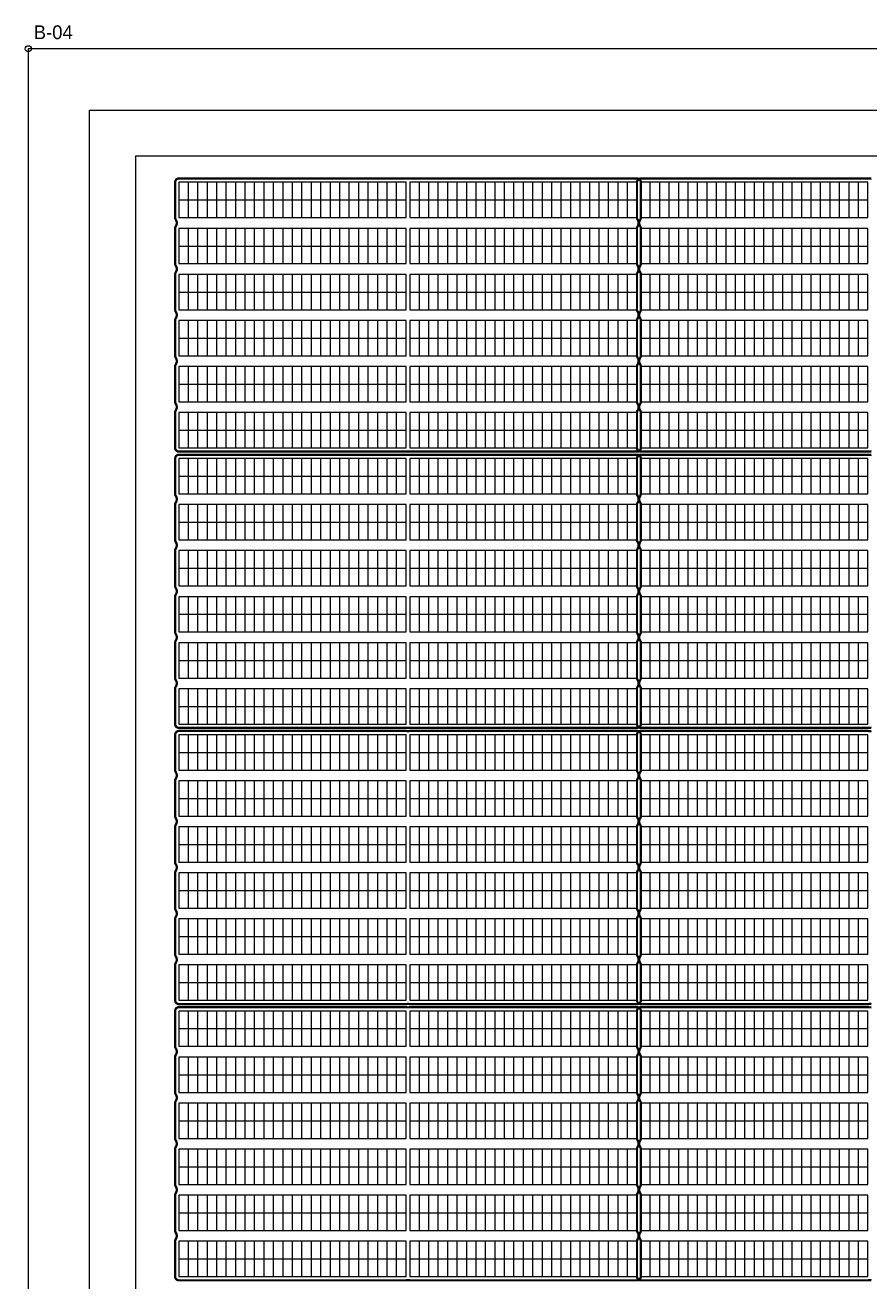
# Model space of a CAD drawing. Header units: metres. Extents: x 1000 to 1920, y 586 to 1306.
# Drawn here: x 999.6 to 1109.7, y 1139.3 to 1303.1 of the extents above; entities that cross this region are included whole.
import ezdxf
from ezdxf.enums import TextEntityAlignment as Align

# ---------------------------------------------------------------- set-up
doc = ezdxf.new("R2010")
doc.units = ezdxf.units.M
for name, color, linetype in [('BOUNDARY', 7, 'Continuous'), ('BOUNDARY_POINTS', 7, 'Continuous'), ('GROUP_BOUNDARY', 1, 'Continuous'), ('MODULES', 5, 'Continuous'), ('PV_TABLES', 3, 'Continuous'), ('SERVICE_ROAD', 1, 'Continuous')]:
    doc.layers.add(name, color=color, linetype=linetype)

# ---------------------------------------------------------------- blocks, each defined once
blk = doc.blocks.new('PV_TABLE_2x24')
at = {"layer": 'MODULES'}
for p, q in [((1.23333, 0), (1.23333, 4.6)), ((2.46666, 0), (2.46666, 4.6)), ((3.69999, 0), (3.69999, 4.6)), ((4.93332, 0), (4.93332, 4.6)), ((6.16665, 0), (6.16665, 4.6)), ((7.39998, 0), (7.39998, 4.6)), ((8.63331, 0), (8.63331, 4.6)), ((9.86664, 0), (9.86664, 4.6)), ((11.09997, 0), (11.09997, 4.6)), ((12.3333, 0), (12.3333, 4.6)), ((13.56663, 0), (13.56663, 4.6)), ((14.79996, 0), (14.79996, 4.6)), ((16.03329, 0), (16.03329, 4.6)), ((17.26662, 0), (17.26662, 4.6)), ((18.49995, 0), (18.49995, 4.6)), ((19.73328, 0), (19.73328, 4.6)), ((20.96661, 0), (20.96661, 4.6)), ((22.19994, 0), (22.19994, 4.6)), ((23.43327, 0), (23.43327, 4.6)), ((24.6666, 0), (24.6666, 4.6)), ((25.89993, 0), (25.89993, 4.6)), ((27.13326, 0), (27.13326, 4.6)), ((28.36659, 0), (28.36659, 4.6)), ((0, 2.3), (29.59992, 2.3))]:
    blk.add_line(p, q, dxfattribs=at)
blk.add_lwpolyline([(0, 0), (29.59992, 0), (29.59992, 4.6), (0, 4.6)], close=True, dxfattribs=at)

msp = doc.modelspace()

# ---------------------------------------------------------------- linework, layer by layer
at = {"layer": 'BOUNDARY'}
msp.add_lwpolyline([(1000, 1000), (1400, 1000), (1400, 1300), (1000, 1300), (1000, 1000)], close=True, dxfattribs=at)
at = {"layer": 'BOUNDARY_POINTS'}
msp.add_circle((1000, 1300), 0.4, dxfattribs=at)
at = {"layer": 'GROUP_BOUNDARY', "color": 1, "lineweight": 211, "true_color": 0xdc143c, "const_width": 0.3}
for points in [[(1019.26, 1252.91), (1019.29, 1252.98), (1019.32, 1253.05), (1019.34, 1253.12), (1019.36, 1253.19), (1019.36, 1253.26), (1019.36, 1253.34), (1019.36, 1253.41), (1019.34, 1253.48), (1019.32, 1253.55), (1019.29, 1253.62), (1019.26, 1253.69), (1019.25, 1253.7), (1019.21, 1253.76), (1019.19, 1253.81), (1019.17, 1253.86), (1019.16, 1253.9), (1019.15, 1253.95), (1019.15, 1254.02), (1019.15, 1258.58), (1019.15, 1258.65), (1019.16, 1258.7), (1019.17, 1258.74), (1019.19, 1258.79), (1019.21, 1258.84), (1019.25, 1258.9), (1019.26, 1258.91), (1019.29, 1258.98), (1019.32, 1259.05), (1019.34, 1259.12), (1019.36, 1259.19), (1019.36, 1259.27), (1019.36, 1259.34), (1019.36, 1259.41), (1019.34, 1259.49), (1019.32, 1259.56), (1019.29, 1259.62), (1019.26, 1259.69), (1019.21, 1259.77), (1019.19, 1259.81), (1019.17, 1259.86), (1019.16, 1259.9), (1019.15, 1259.95), (1019.15, 1260.02), (1019.15, 1264.58), (1019.15, 1264.65), (1019.16, 1264.7), (1019.17, 1264.74), (1019.19, 1264.79), (1019.21, 1264.84), (1019.25, 1264.9), (1019.26, 1264.91), (1019.29, 1264.98), (1019.32, 1265.05), (1019.34, 1265.12), (1019.36, 1265.19), (1019.36, 1265.27), (1019.36, 1265.34), (1019.36, 1265.41), (1019.34, 1265.49), (1019.32, 1265.56), (1019.29, 1265.62), (1019.26, 1265.69), (1019.21, 1265.77), (1019.19, 1265.81), (1019.17, 1265.86), (1019.16, 1265.9), (1019.15, 1265.95), (1019.15, 1266.02), (1019.15, 1270.58), (1019.15, 1270.65), (1019.16, 1270.7), (1019.17, 1270.74), (1019.19, 1270.79), (1019.21, 1270.84), (1019.25, 1270.9), (1019.26, 1270.91), (1019.29, 1270.98), (1019.32, 1271.05), (1019.34, 1271.12), (1019.36, 1271.19), (1019.36, 1271.27), (1019.36, 1271.34), (1019.36, 1271.41), (1019.34, 1271.49), (1019.32, 1271.56), (1019.29, 1271.62), (1019.26, 1271.69), (1019.21, 1271.77), (1019.19, 1271.81), (1019.17, 1271.86), (1019.16, 1271.9), (1019.15, 1271.95), (1019.15, 1272.02), (1019.15, 1276.58), (1019.15, 1276.65), (1019.16, 1276.7), (1019.17, 1276.74), (1019.19, 1276.79), (1019.21, 1276.84), (1019.25, 1276.9), (1019.26, 1276.91), (1019.29, 1276.98), (1019.32, 1277.05), (1019.34, 1277.12), (1019.36, 1277.19), (1019.36, 1277.27), (1019.36, 1277.34), (1019.36, 1277.41), (1019.34, 1277.49), (1019.32, 1277.56), (1019.29, 1277.62), (1019.26, 1277.69), (1019.21, 1277.77), (1019.19, 1277.81), (1019.17, 1277.86), (1019.16, 1277.9), (1019.15, 1277.95), (1019.15, 1278.02), (1019.15, 1282.58), (1019.15, 1282.65), (1019.16, 1282.7), (1019.17, 1282.74), (1019.19, 1282.79), (1019.21, 1282.84), (1019.24, 1282.88), (1019.26, 1282.92), (1019.3, 1282.95), (1019.33, 1282.99), (1019.37, 1283.01), (1019.42, 1283.04), (1019.46, 1283.06), (1019.51, 1283.08), (1019.55, 1283.09), (1019.6, 1283.1), (1019.67, 1283.1), (1049.23, 1283.1), (1049.3, 1283.1), (1049.38, 1283.08), (1049.39, 1283.08), (1049.47, 1283.08), (1049.54, 1283.08), (1049.61, 1283.08), (1049.7, 1283.1), (1049.77, 1283.1), (1079.33, 1283.1), (1079.4, 1283.1), (1079.45, 1283.09), (1079.5, 1283.08), (1079.54, 1283.06), (1079.59, 1283.04), (1079.63, 1283.01), (1079.67, 1282.99), (1079.7, 1282.95), (1079.74, 1282.92), (1079.77, 1282.88), (1079.79, 1282.84), (1079.81, 1282.79), (1079.83, 1282.74), (1079.84, 1282.7), (1079.85, 1282.65), (1079.85, 1282.58), (1079.85, 1278.02), (1079.85, 1277.95), (1079.84, 1277.9), (1079.83, 1277.86), (1079.81, 1277.81), (1079.79, 1277.76), (1079.75, 1277.7), (1079.74, 1277.69), (1079.71, 1277.62), (1079.68, 1277.55), (1079.66, 1277.48), (1079.64, 1277.41), (1079.64, 1277.33), (1079.64, 1277.26), (1079.64, 1277.19), (1079.66, 1277.11), (1079.68, 1277.04), (1079.71, 1276.98), (1079.74, 1276.91), (1079.79, 1276.83), (1079.81, 1276.79), (1079.83, 1276.74), (1079.84, 1276.7), (1079.85, 1276.65), (1079.85, 1276.58), (1079.85, 1272.02), (1079.85, 1271.95), (1079.84, 1271.9), (1079.83, 1271.86), (1079.81, 1271.81), (1079.79, 1271.76), (1079.75, 1271.7), (1079.74, 1271.69), (1079.71, 1271.62), (1079.68, 1271.55), (1079.66, 1271.48), (1079.64, 1271.41), (1079.64, 1271.33), (1079.64, 1271.26), (1079.64, 1271.19), (1079.66, 1271.11), (1079.68, 1271.04), (1079.71, 1270.98), (1079.74, 1270.91), (1079.79, 1270.83), (1079.81, 1270.79), (1079.83, 1270.74), (1079.84, 1270.7), (1079.85, 1270.65), (1079.85, 1270.58), (1079.85, 1266.02), (1079.85, 1265.95), (1079.84, 1265.9), (1079.83, 1265.86), (1079.81, 1265.81), (1079.79, 1265.76), (1079.75, 1265.7), (1079.74, 1265.69), (1079.71, 1265.62), (1079.68, 1265.55), (1079.66, 1265.48), (1079.64, 1265.41), (1079.64, 1265.33), (1079.64, 1265.26), (1079.64, 1265.19), (1079.66, 1265.11), (1079.68, 1265.04), (1079.71, 1264.98), (1079.74, 1264.91), (1079.79, 1264.83), (1079.81, 1264.79), (1079.83, 1264.74), (1079.84, 1264.7), (1079.85, 1264.65), (1079.85, 1264.58), (1079.85, 1260.02), (1079.85, 1259.95), (1079.84, 1259.9), (1079.83, 1259.86), (1079.81, 1259.81), (1079.79, 1259.76), (1079.75, 1259.7), (1079.74, 1259.69), (1079.71, 1259.62), (1079.68, 1259.55), (1079.66, 1259.48), (1079.64, 1259.41), (1079.64, 1259.33), (1079.64, 1259.26), (1079.64, 1259.19), (1079.66, 1259.11), (1079.68, 1259.04), (1079.71, 1258.98), (1079.74, 1258.91), (1079.79, 1258.83), (1079.81, 1258.79), (1079.83, 1258.74), (1079.84, 1258.7), (1079.85, 1258.65), (1079.85, 1258.58), (1079.85, 1254.02), (1079.85, 1253.95), (1079.84, 1253.9), (1079.83, 1253.86), (1079.81, 1253.81), (1079.79, 1253.76), (1079.75, 1253.7), (1079.74, 1253.69), (1079.71, 1253.62), (1079.68, 1253.55), (1079.66, 1253.48), (1079.64, 1253.41), (1079.64, 1253.33), (1079.64, 1253.26), (1079.64, 1253.19), (1079.66, 1253.11), (1079.68, 1253.04), (1079.71, 1252.98), (1079.74, 1252.91), (1079.79, 1252.83), (1079.81, 1252.79), (1079.83, 1252.74), (1079.84, 1252.7), (1079.85, 1252.65), (1079.85, 1252.58), (1079.85, 1248.02), (1079.85, 1247.95), (1079.84, 1247.9), (1079.83, 1247.86), (1079.81, 1247.81), (1079.79, 1247.76), (1079.77, 1247.72), (1079.74, 1247.68), (1079.7, 1247.65), (1079.67, 1247.61), (1079.63, 1247.59), (1079.59, 1247.56), (1079.54, 1247.54), (1079.5, 1247.52), (1079.45, 1247.51), (1079.4, 1247.5), (1079.33, 1247.5), (1049.77, 1247.5), (1049.7, 1247.5), (1049.62, 1247.52), (1049.61, 1247.52), (1049.54, 1247.52), (1049.46, 1247.52), (1049.39, 1247.52), (1049.3, 1247.5), (1049.23, 1247.5), (1019.67, 1247.5), (1019.6, 1247.5), (1019.55, 1247.51), (1019.51, 1247.52), (1019.46, 1247.54), (1019.42, 1247.56), (1019.37, 1247.59), (1019.33, 1247.61), (1019.3, 1247.65), (1019.26, 1247.68), (1019.24, 1247.72), (1019.21, 1247.76), (1019.19, 1247.81), (1019.17, 1247.86), (1019.16, 1247.9), (1019.15, 1247.95), (1019.15, 1248.02), (1019.15, 1252.58), (1019.15, 1252.65), (1019.16, 1252.7), (1019.17, 1252.74), (1019.19, 1252.79), (1019.21, 1252.84), (1019.25, 1252.9), (1019.26, 1252.91)], [(1019.26, 1216.91), (1019.29, 1216.98), (1019.32, 1217.05), (1019.34, 1217.12), (1019.36, 1217.19), (1019.36, 1217.26), (1019.36, 1217.34), (1019.36, 1217.41), (1019.34, 1217.48), (1019.32, 1217.55), (1019.29, 1217.62), (1019.26, 1217.69), (1019.25, 1217.7), (1019.21, 1217.76), (1019.19, 1217.81), (1019.17, 1217.86), (1019.16, 1217.9), (1019.15, 1217.95), (1019.15, 1218.02), (1019.15, 1222.58), (1019.15, 1222.65), (1019.16, 1222.7), (1019.17, 1222.74), (1019.19, 1222.79), (1019.21, 1222.84), (1019.25, 1222.9), (1019.26, 1222.91), (1019.29, 1222.98), (1019.32, 1223.05), (1019.34, 1223.12), (1019.36, 1223.19), (1019.36, 1223.27), (1019.36, 1223.34), (1019.36, 1223.41), (1019.34, 1223.49), (1019.32, 1223.56), (1019.29, 1223.62), (1019.26, 1223.69), (1019.21, 1223.77), (1019.19, 1223.81), (1019.17, 1223.86), (1019.16, 1223.9), (1019.15, 1223.95), (1019.15, 1224.02), (1019.15, 1228.58), (1019.15, 1228.65), (1019.16, 1228.7), (1019.17, 1228.74), (1019.19, 1228.79), (1019.21, 1228.84), (1019.25, 1228.9), (1019.26, 1228.91), (1019.29, 1228.98), (1019.32, 1229.05), (1019.34, 1229.12), (1019.36, 1229.19), (1019.36, 1229.27), (1019.36, 1229.34), (1019.36, 1229.41), (1019.34, 1229.49), (1019.32, 1229.56), (1019.29, 1229.62), (1019.26, 1229.69), (1019.21, 1229.77), (1019.19, 1229.81), (1019.17, 1229.86), (1019.16, 1229.9), (1019.15, 1229.95), (1019.15, 1230.02), (1019.15, 1234.58), (1019.15, 1234.65), (1019.16, 1234.7), (1019.17, 1234.74), (1019.19, 1234.79), (1019.21, 1234.84), (1019.25, 1234.9), (1019.26, 1234.91), (1019.29, 1234.98), (1019.32, 1235.05), (1019.34, 1235.12), (1019.36, 1235.19), (1019.36, 1235.27), (1019.36, 1235.34), (1019.36, 1235.41), (1019.34, 1235.49), (1019.32, 1235.56), (1019.29, 1235.62), (1019.26, 1235.69), (1019.21, 1235.77), (1019.19, 1235.81), (1019.17, 1235.86), (1019.16, 1235.9), (1019.15, 1235.95), (1019.15, 1236.02), (1019.15, 1240.58), (1019.15, 1240.65), (1019.16, 1240.7), (1019.17, 1240.74), (1019.19, 1240.79), (1019.21, 1240.84), (1019.25, 1240.9), (1019.26, 1240.91), (1019.29, 1240.98), (1019.32, 1241.05), (1019.34, 1241.12), (1019.36, 1241.19), (1019.36, 1241.27), (1019.36, 1241.34), (1019.36, 1241.41), (1019.34, 1241.49), (1019.32, 1241.56), (1019.29, 1241.62), (1019.26, 1241.69), (1019.21, 1241.77), (1019.19, 1241.81), (1019.17, 1241.86), (1019.16, 1241.9), (1019.15, 1241.95), (1019.15, 1242.02), (1019.15, 1246.58), (1019.15, 1246.65), (1019.16, 1246.7), (1019.17, 1246.74), (1019.19, 1246.79), (1019.21, 1246.84), (1019.24, 1246.88), (1019.26, 1246.92), (1019.3, 1246.95), (1019.33, 1246.99), (1019.37, 1247.01), (1019.42, 1247.04), (1019.46, 1247.06), (1019.51, 1247.08), (1019.55, 1247.09), (1019.6, 1247.1), (1019.67, 1247.1), (1049.23, 1247.1), (1049.3, 1247.1), (1049.38, 1247.08), (1049.39, 1247.08), (1049.47, 1247.08), (1049.54, 1247.08), (1049.61, 1247.08), (1049.7, 1247.1), (1049.77, 1247.1), (1079.33, 1247.1), (1079.4, 1247.1), (1079.45, 1247.09), (1079.5, 1247.08), (1079.54, 1247.06), (1079.59, 1247.04), (1079.63, 1247.01), (1079.67, 1246.99), (1079.7, 1246.95), (1079.74, 1246.92), (1079.77, 1246.88), (1079.79, 1246.84), (1079.81, 1246.79), (1079.83, 1246.74), (1079.84, 1246.7), (1079.85, 1246.65), (1079.85, 1246.58), (1079.85, 1242.02), (1079.85, 1241.95), (1079.84, 1241.9), (1079.83, 1241.86), (1079.81, 1241.81), (1079.79, 1241.76), (1079.75, 1241.7), (1079.74, 1241.69), (1079.71, 1241.62), (1079.68, 1241.55), (1079.66, 1241.48), (1079.64, 1241.41), (1079.64, 1241.33), (1079.64, 1241.26), (1079.64, 1241.19), (1079.66, 1241.11), (1079.68, 1241.04), (1079.71, 1240.98), (1079.74, 1240.91), (1079.79, 1240.83), (1079.81, 1240.79), (1079.83, 1240.74), (1079.84, 1240.7), (1079.85, 1240.65), (1079.85, 1240.58), (1079.85, 1236.02), (1079.85, 1235.95), (1079.84, 1235.9), (1079.83, 1235.86), (1079.81, 1235.81), (1079.79, 1235.76), (1079.75, 1235.7), (1079.74, 1235.69), (1079.71, 1235.62), (1079.68, 1235.55), (1079.66, 1235.48), (1079.64, 1235.41), (1079.64, 1235.33), (1079.64, 1235.26), (1079.64, 1235.19), (1079.66, 1235.11), (1079.68, 1235.04), (1079.71, 1234.98), (1079.74, 1234.91), (1079.79, 1234.83), (1079.81, 1234.79), (1079.83, 1234.74), (1079.84, 1234.7), (1079.85, 1234.65), (1079.85, 1234.58), (1079.85, 1230.02), (1079.85, 1229.95), (1079.84, 1229.9), (1079.83, 1229.86), (1079.81, 1229.81), (1079.79, 1229.76), (1079.75, 1229.7), (1079.74, 1229.69), (1079.71, 1229.62), (1079.68, 1229.55), (1079.66, 1229.48), (1079.64, 1229.41), (1079.64, 1229.33), (1079.64, 1229.26), (1079.64, 1229.19), (1079.66, 1229.11), (1079.68, 1229.04), (1079.71, 1228.98), (1079.74, 1228.91), (1079.79, 1228.83), (1079.81, 1228.79), (1079.83, 1228.74), (1079.84, 1228.7), (1079.85, 1228.65), (1079.85, 1228.58), (1079.85, 1224.02), (1079.85, 1223.95), (1079.84, 1223.9), (1079.83, 1223.86), (1079.81, 1223.81), (1079.79, 1223.76), (1079.75, 1223.7), (1079.74, 1223.69), (1079.71, 1223.62), (1079.68, 1223.55), (1079.66, 1223.48), (1079.64, 1223.41), (1079.64, 1223.33), (1079.64, 1223.26), (1079.64, 1223.19), (1079.66, 1223.11), (1079.68, 1223.04), (1079.71, 1222.98), (1079.74, 1222.91), (1079.79, 1222.83), (1079.81, 1222.79), (1079.83, 1222.74), (1079.84, 1222.7), (1079.85, 1222.65), (1079.85, 1222.58), (1079.85, 1218.02), (1079.85, 1217.95), (1079.84, 1217.9), (1079.83, 1217.86), (1079.81, 1217.81), (1079.79, 1217.76), (1079.75, 1217.7), (1079.74, 1217.69), (1079.71, 1217.62), (1079.68, 1217.55), (1079.66, 1217.48), (1079.64, 1217.41), (1079.64, 1217.33), (1079.64, 1217.26), (1079.64, 1217.19), (1079.66, 1217.11), (1079.68, 1217.04), (1079.71, 1216.98), (1079.74, 1216.91), (1079.79, 1216.83), (1079.81, 1216.79), (1079.83, 1216.74), (1079.84, 1216.7), (1079.85, 1216.65), (1079.85, 1216.58), (1079.85, 1212.02), (1079.85, 1211.95), (1079.84, 1211.9), (1079.83, 1211.86), (1079.81, 1211.81), (1079.79, 1211.76), (1079.77, 1211.72), (1079.74, 1211.68), (1079.7, 1211.65), (1079.67, 1211.61), (1079.63, 1211.59), (1079.59, 1211.56), (1079.54, 1211.54), (1079.5, 1211.52), (1079.45, 1211.51), (1079.4, 1211.5), (1079.33, 1211.5), (1049.77, 1211.5), (1049.7, 1211.5), (1049.62, 1211.52), (1049.61, 1211.52), (1049.54, 1211.52), (1049.46, 1211.52), (1049.39, 1211.52), (1049.3, 1211.5), (1049.23, 1211.5), (1019.67, 1211.5), (1019.6, 1211.5), (1019.55, 1211.51), (1019.51, 1211.52), (1019.46, 1211.54), (1019.42, 1211.56), (1019.37, 1211.59), (1019.33, 1211.61), (1019.3, 1211.65), (1019.26, 1211.68), (1019.24, 1211.72), (1019.21, 1211.76), (1019.19, 1211.81), (1019.17, 1211.86), (1019.16, 1211.9), (1019.15, 1211.95), (1019.15, 1212.02), (1019.15, 1216.58), (1019.15, 1216.65), (1019.16, 1216.7), (1019.17, 1216.74), (1019.19, 1216.79), (1019.21, 1216.84), (1019.25, 1216.9), (1019.26, 1216.91)], [(1019.26, 1180.91), (1019.29, 1180.98), (1019.32, 1181.05), (1019.34, 1181.12), (1019.36, 1181.19), (1019.36, 1181.26), (1019.36, 1181.34), (1019.36, 1181.41), (1019.34, 1181.48), (1019.32, 1181.55), (1019.29, 1181.62), (1019.26, 1181.69), (1019.25, 1181.7), (1019.21, 1181.76), (1019.19, 1181.81), (1019.17, 1181.86), (1019.16, 1181.9), (1019.15, 1181.95), (1019.15, 1182.02), (1019.15, 1186.58), (1019.15, 1186.65), (1019.16, 1186.7), (1019.17, 1186.74), (1019.19, 1186.79), (1019.21, 1186.84), (1019.25, 1186.9), (1019.26, 1186.91), (1019.29, 1186.98), (1019.32, 1187.05), (1019.34, 1187.12), (1019.36, 1187.19), (1019.36, 1187.27), (1019.36, 1187.34), (1019.36, 1187.41), (1019.34, 1187.49), (1019.32, 1187.56), (1019.29, 1187.62), (1019.26, 1187.69), (1019.21, 1187.77), (1019.19, 1187.81), (1019.17, 1187.86), (1019.16, 1187.9), (1019.15, 1187.95), (1019.15, 1188.02), (1019.15, 1192.58), (1019.15, 1192.65), (1019.16, 1192.7), (1019.17, 1192.74), (1019.19, 1192.79), (1019.21, 1192.84), (1019.25, 1192.9), (1019.26, 1192.91), (1019.29, 1192.98), (1019.32, 1193.05), (1019.34, 1193.12), (1019.36, 1193.19), (1019.36, 1193.27), (1019.36, 1193.34), (1019.36, 1193.41), (1019.34, 1193.49), (1019.32, 1193.56), (1019.29, 1193.62), (1019.26, 1193.69), (1019.21, 1193.77), (1019.19, 1193.81), (1019.17, 1193.86), (1019.16, 1193.9), (1019.15, 1193.95), (1019.15, 1194.02), (1019.15, 1198.58), (1019.15, 1198.65), (1019.16, 1198.7), (1019.17, 1198.74), (1019.19, 1198.79), (1019.21, 1198.84), (1019.25, 1198.9), (1019.26, 1198.91), (1019.29, 1198.98), (1019.32, 1199.05), (1019.34, 1199.12), (1019.36, 1199.19), (1019.36, 1199.27), (1019.36, 1199.34), (1019.36, 1199.41), (1019.34, 1199.49), (1019.32, 1199.56), (1019.29, 1199.62), (1019.26, 1199.69), (1019.21, 1199.77), (1019.19, 1199.81), (1019.17, 1199.86), (1019.16, 1199.9), (1019.15, 1199.95), (1019.15, 1200.02), (1019.15, 1204.58), (1019.15, 1204.65), (1019.16, 1204.7), (1019.17, 1204.74), (1019.19, 1204.79), (1019.21, 1204.84), (1019.25, 1204.9), (1019.26, 1204.91), (1019.29, 1204.98), (1019.32, 1205.05), (1019.34, 1205.12), (1019.36, 1205.19), (1019.36, 1205.27), (1019.36, 1205.34), (1019.36, 1205.41), (1019.34, 1205.49), (1019.32, 1205.56), (1019.29, 1205.62), (1019.26, 1205.69), (1019.21, 1205.77), (1019.19, 1205.81), (1019.17, 1205.86), (1019.16, 1205.9), (1019.15, 1205.95), (1019.15, 1206.02), (1019.15, 1210.58), (1019.15, 1210.65), (1019.16, 1210.7), (1019.17, 1210.74), (1019.19, 1210.79), (1019.21, 1210.84), (1019.24, 1210.88), (1019.26, 1210.92), (1019.3, 1210.95), (1019.33, 1210.99), (1019.37, 1211.01), (1019.42, 1211.04), (1019.46, 1211.06), (1019.51, 1211.08), (1019.55, 1211.09), (1019.6, 1211.1), (1019.67, 1211.1), (1049.23, 1211.1), (1049.3, 1211.1), (1049.38, 1211.08), (1049.39, 1211.08), (1049.47, 1211.08), (1049.54, 1211.08), (1049.61, 1211.08), (1049.7, 1211.1), (1049.77, 1211.1), (1079.33, 1211.1), (1079.4, 1211.1), (1079.45, 1211.09), (1079.5, 1211.08), (1079.54, 1211.06), (1079.59, 1211.04), (1079.63, 1211.01), (1079.67, 1210.99), (1079.7, 1210.95), (1079.74, 1210.92), (1079.77, 1210.88), (1079.79, 1210.84), (1079.81, 1210.79), (1079.83, 1210.74), (1079.84, 1210.7), (1079.85, 1210.65), (1079.85, 1210.58), (1079.85, 1206.02), (1079.85, 1205.95), (1079.84, 1205.9), (1079.83, 1205.86), (1079.81, 1205.81), (1079.79, 1205.76), (1079.75, 1205.7), (1079.74, 1205.69), (1079.71, 1205.62), (1079.68, 1205.55), (1079.66, 1205.48), (1079.64, 1205.41), (1079.64, 1205.33), (1079.64, 1205.26), (1079.64, 1205.19), (1079.66, 1205.11), (1079.68, 1205.04), (1079.71, 1204.98), (1079.74, 1204.91), (1079.79, 1204.83), (1079.81, 1204.79), (1079.83, 1204.74), (1079.84, 1204.7), (1079.85, 1204.65), (1079.85, 1204.58), (1079.85, 1200.02), (1079.85, 1199.95), (1079.84, 1199.9), (1079.83, 1199.86), (1079.81, 1199.81), (1079.79, 1199.76), (1079.75, 1199.7), (1079.74, 1199.69), (1079.71, 1199.62), (1079.68, 1199.55), (1079.66, 1199.48), (1079.64, 1199.41), (1079.64, 1199.33), (1079.64, 1199.26), (1079.64, 1199.19), (1079.66, 1199.11), (1079.68, 1199.04), (1079.71, 1198.98), (1079.74, 1198.91), (1079.79, 1198.83), (1079.81, 1198.79), (1079.83, 1198.74), (1079.84, 1198.7), (1079.85, 1198.65), (1079.85, 1198.58), (1079.85, 1194.02), (1079.85, 1193.95), (1079.84, 1193.9), (1079.83, 1193.86), (1079.81, 1193.81), (1079.79, 1193.76), (1079.75, 1193.7), (1079.74, 1193.69), (1079.71, 1193.62), (1079.68, 1193.55), (1079.66, 1193.48), (1079.64, 1193.41), (1079.64, 1193.33), (1079.64, 1193.26), (1079.64, 1193.19), (1079.66, 1193.11), (1079.68, 1193.04), (1079.71, 1192.98), (1079.74, 1192.91), (1079.79, 1192.83), (1079.81, 1192.79), (1079.83, 1192.74), (1079.84, 1192.7), (1079.85, 1192.65), (1079.85, 1192.58), (1079.85, 1188.02), (1079.85, 1187.95), (1079.84, 1187.9), (1079.83, 1187.86), (1079.81, 1187.81), (1079.79, 1187.76), (1079.75, 1187.7), (1079.74, 1187.69), (1079.71, 1187.62), (1079.68, 1187.55), (1079.66, 1187.48), (1079.64, 1187.41), (1079.64, 1187.33), (1079.64, 1187.26), (1079.64, 1187.19), (1079.66, 1187.11), (1079.68, 1187.04), (1079.71, 1186.98), (1079.74, 1186.91), (1079.79, 1186.83), (1079.81, 1186.79), (1079.83, 1186.74), (1079.84, 1186.7), (1079.85, 1186.65), (1079.85, 1186.58), (1079.85, 1182.02), (1079.85, 1181.95), (1079.84, 1181.9), (1079.83, 1181.86), (1079.81, 1181.81), (1079.79, 1181.76), (1079.75, 1181.7), (1079.74, 1181.69), (1079.71, 1181.62), (1079.68, 1181.55), (1079.66, 1181.48), (1079.64, 1181.41), (1079.64, 1181.33), (1079.64, 1181.26), (1079.64, 1181.19), (1079.66, 1181.11), (1079.68, 1181.04), (1079.71, 1180.98), (1079.74, 1180.91), (1079.79, 1180.83), (1079.81, 1180.79), (1079.83, 1180.74), (1079.84, 1180.7), (1079.85, 1180.65), (1079.85, 1180.58), (1079.85, 1176.02), (1079.85, 1175.95), (1079.84, 1175.9), (1079.83, 1175.86), (1079.81, 1175.81), (1079.79, 1175.76), (1079.77, 1175.72), (1079.74, 1175.68), (1079.7, 1175.65), (1079.67, 1175.61), (1079.63, 1175.59), (1079.59, 1175.56), (1079.54, 1175.54), (1079.5, 1175.52), (1079.45, 1175.51), (1079.4, 1175.5), (1079.33, 1175.5), (1049.77, 1175.5), (1049.7, 1175.5), (1049.62, 1175.52), (1049.61, 1175.52), (1049.54, 1175.52), (1049.46, 1175.52), (1049.39, 1175.52), (1049.3, 1175.5), (1049.23, 1175.5), (1019.67, 1175.5), (1019.6, 1175.5), (1019.55, 1175.51), (1019.51, 1175.52), (1019.46, 1175.54), (1019.42, 1175.56), (1019.37, 1175.59), (1019.33, 1175.61), (1019.3, 1175.65), (1019.26, 1175.68), (1019.24, 1175.72), (1019.21, 1175.76), (1019.19, 1175.81), (1019.17, 1175.86), (1019.16, 1175.9), (1019.15, 1175.95), (1019.15, 1176.02), (1019.15, 1180.58), (1019.15, 1180.65), (1019.16, 1180.7), (1019.17, 1180.74), (1019.19, 1180.79), (1019.21, 1180.84), (1019.25, 1180.9), (1019.26, 1180.91)], [(1019.26, 1144.91), (1019.29, 1144.98), (1019.32, 1145.05), (1019.34, 1145.12), (1019.36, 1145.19), (1019.36, 1145.26), (1019.36, 1145.34), (1019.36, 1145.41), (1019.34, 1145.48), (1019.32, 1145.55), (1019.29, 1145.62), (1019.26, 1145.69), (1019.25, 1145.7), (1019.21, 1145.76), (1019.19, 1145.81), (1019.17, 1145.86), (1019.16, 1145.9), (1019.15, 1145.95), (1019.15, 1146.02), (1019.15, 1150.58), (1019.15, 1150.65), (1019.16, 1150.7), (1019.17, 1150.74), (1019.19, 1150.79), (1019.21, 1150.84), (1019.25, 1150.9), (1019.26, 1150.91), (1019.29, 1150.98), (1019.32, 1151.05), (1019.34, 1151.12), (1019.36, 1151.19), (1019.36, 1151.27), (1019.36, 1151.34), (1019.36, 1151.41), (1019.34, 1151.49), (1019.32, 1151.56), (1019.29, 1151.62), (1019.26, 1151.69), (1019.21, 1151.77), (1019.19, 1151.81), (1019.17, 1151.86), (1019.16, 1151.9), (1019.15, 1151.95), (1019.15, 1152.02), (1019.15, 1156.58), (1019.15, 1156.65), (1019.16, 1156.7), (1019.17, 1156.74), (1019.19, 1156.79), (1019.21, 1156.84), (1019.25, 1156.9), (1019.26, 1156.91), (1019.29, 1156.98), (1019.32, 1157.05), (1019.34, 1157.12), (1019.36, 1157.19), (1019.36, 1157.27), (1019.36, 1157.34), (1019.36, 1157.41), (1019.34, 1157.49), (1019.32, 1157.56), (1019.29, 1157.62), (1019.26, 1157.69), (1019.21, 1157.77), (1019.19, 1157.81), (1019.17, 1157.86), (1019.16, 1157.9), (1019.15, 1157.95), (1019.15, 1158.02), (1019.15, 1162.58), (1019.15, 1162.65), (1019.16, 1162.7), (1019.17, 1162.74), (1019.19, 1162.79), (1019.21, 1162.84), (1019.25, 1162.9), (1019.26, 1162.91), (1019.29, 1162.98), (1019.32, 1163.05), (1019.34, 1163.12), (1019.36, 1163.19), (1019.36, 1163.27), (1019.36, 1163.34), (1019.36, 1163.41), (1019.34, 1163.49), (1019.32, 1163.56), (1019.29, 1163.62), (1019.26, 1163.69), (1019.21, 1163.77), (1019.19, 1163.81), (1019.17, 1163.86), (1019.16, 1163.9), (1019.15, 1163.95), (1019.15, 1164.02), (1019.15, 1168.58), (1019.15, 1168.65), (1019.16, 1168.7), (1019.17, 1168.74), (1019.19, 1168.79), (1019.21, 1168.84), (1019.25, 1168.9), (1019.26, 1168.91), (1019.29, 1168.98), (1019.32, 1169.05), (1019.34, 1169.12), (1019.36, 1169.19), (1019.36, 1169.27), (1019.36, 1169.34), (1019.36, 1169.41), (1019.34, 1169.49), (1019.32, 1169.56), (1019.29, 1169.62), (1019.26, 1169.69), (1019.21, 1169.77), (1019.19, 1169.81), (1019.17, 1169.86), (1019.16, 1169.9), (1019.15, 1169.95), (1019.15, 1170.02), (1019.15, 1174.58), (1019.15, 1174.65), (1019.16, 1174.7), (1019.17, 1174.74), (1019.19, 1174.79), (1019.21, 1174.84), (1019.24, 1174.88), (1019.26, 1174.92), (1019.3, 1174.95), (1019.33, 1174.99), (1019.37, 1175.01), (1019.42, 1175.04), (1019.46, 1175.06), (1019.51, 1175.08), (1019.55, 1175.09), (1019.6, 1175.1), (1019.67, 1175.1), (1049.23, 1175.1), (1049.3, 1175.1), (1049.38, 1175.08), (1049.39, 1175.08), (1049.47, 1175.08), (1049.54, 1175.08), (1049.61, 1175.08), (1049.7, 1175.1), (1049.77, 1175.1), (1079.33, 1175.1), (1079.4, 1175.1), (1079.45, 1175.09), (1079.5, 1175.08), (1079.54, 1175.06), (1079.59, 1175.04), (1079.63, 1175.01), (1079.67, 1174.99), (1079.7, 1174.95), (1079.74, 1174.92), (1079.77, 1174.88), (1079.79, 1174.84), (1079.81, 1174.79), (1079.83, 1174.74), (1079.84, 1174.7), (1079.85, 1174.65), (1079.85, 1174.58), (1079.85, 1170.02), (1079.85, 1169.95), (1079.84, 1169.9), (1079.83, 1169.86), (1079.81, 1169.81), (1079.79, 1169.76), (1079.75, 1169.7), (1079.74, 1169.69), (1079.71, 1169.62), (1079.68, 1169.55), (1079.66, 1169.48), (1079.64, 1169.41), (1079.64, 1169.33), (1079.64, 1169.26), (1079.64, 1169.19), (1079.66, 1169.11), (1079.68, 1169.04), (1079.71, 1168.98), (1079.74, 1168.91), (1079.79, 1168.83), (1079.81, 1168.79), (1079.83, 1168.74), (1079.84, 1168.7), (1079.85, 1168.65), (1079.85, 1168.58), (1079.85, 1164.02), (1079.85, 1163.95), (1079.84, 1163.9), (1079.83, 1163.86), (1079.81, 1163.81), (1079.79, 1163.76), (1079.75, 1163.7), (1079.74, 1163.69), (1079.71, 1163.62), (1079.68, 1163.55), (1079.66, 1163.48), (1079.64, 1163.41), (1079.64, 1163.33), (1079.64, 1163.26), (1079.64, 1163.19), (1079.66, 1163.11), (1079.68, 1163.04), (1079.71, 1162.98), (1079.74, 1162.91), (1079.79, 1162.83), (1079.81, 1162.79), (1079.83, 1162.74), (1079.84, 1162.7), (1079.85, 1162.65), (1079.85, 1162.58), (1079.85, 1158.02), (1079.85, 1157.95), (1079.84, 1157.9), (1079.83, 1157.86), (1079.81, 1157.81), (1079.79, 1157.76), (1079.75, 1157.7), (1079.74, 1157.69), (1079.71, 1157.62), (1079.68, 1157.55), (1079.66, 1157.48), (1079.64, 1157.41), (1079.64, 1157.33), (1079.64, 1157.26), (1079.64, 1157.19), (1079.66, 1157.11), (1079.68, 1157.04), (1079.71, 1156.98), (1079.74, 1156.91), (1079.79, 1156.83), (1079.81, 1156.79), (1079.83, 1156.74), (1079.84, 1156.7), (1079.85, 1156.65), (1079.85, 1156.58), (1079.85, 1152.02), (1079.85, 1151.95), (1079.84, 1151.9), (1079.83, 1151.86), (1079.81, 1151.81), (1079.79, 1151.76), (1079.75, 1151.7), (1079.74, 1151.69), (1079.71, 1151.62), (1079.68, 1151.55), (1079.66, 1151.48), (1079.64, 1151.41), (1079.64, 1151.33), (1079.64, 1151.26), (1079.64, 1151.19), (1079.66, 1151.11), (1079.68, 1151.04), (1079.71, 1150.98), (1079.74, 1150.91), (1079.79, 1150.83), (1079.81, 1150.79), (1079.83, 1150.74), (1079.84, 1150.7), (1079.85, 1150.65), (1079.85, 1150.58), (1079.85, 1146.02), (1079.85, 1145.95), (1079.84, 1145.9), (1079.83, 1145.86), (1079.81, 1145.81), (1079.79, 1145.76), (1079.75, 1145.7), (1079.74, 1145.69), (1079.71, 1145.62), (1079.68, 1145.55), (1079.66, 1145.48), (1079.64, 1145.41), (1079.64, 1145.33), (1079.64, 1145.26), (1079.64, 1145.19), (1079.66, 1145.11), (1079.68, 1145.04), (1079.71, 1144.98), (1079.74, 1144.91), (1079.79, 1144.83), (1079.81, 1144.79), (1079.83, 1144.74), (1079.84, 1144.7), (1079.85, 1144.65), (1079.85, 1144.58), (1079.85, 1140.02), (1079.85, 1139.95), (1079.84, 1139.9), (1079.83, 1139.86), (1079.81, 1139.81), (1079.79, 1139.76), (1079.77, 1139.72), (1079.74, 1139.68), (1079.7, 1139.65), (1079.67, 1139.61), (1079.63, 1139.59), (1079.59, 1139.56), (1079.54, 1139.54), (1079.5, 1139.52), (1079.45, 1139.51), (1079.4, 1139.5), (1079.33, 1139.5), (1049.77, 1139.5), (1049.7, 1139.5), (1049.62, 1139.52), (1049.61, 1139.52), (1049.54, 1139.52), (1049.46, 1139.52), (1049.39, 1139.52), (1049.3, 1139.5), (1049.23, 1139.5), (1019.67, 1139.5), (1019.6, 1139.5), (1019.55, 1139.51), (1019.51, 1139.52), (1019.46, 1139.54), (1019.42, 1139.56), (1019.37, 1139.59), (1019.33, 1139.61), (1019.3, 1139.65), (1019.26, 1139.68), (1019.24, 1139.72), (1019.21, 1139.76), (1019.19, 1139.81), (1019.17, 1139.86), (1019.16, 1139.9), (1019.15, 1139.95), (1019.15, 1140.02), (1019.15, 1144.58), (1019.15, 1144.65), (1019.16, 1144.7), (1019.17, 1144.74), (1019.19, 1144.79), (1019.21, 1144.84), (1019.25, 1144.9), (1019.26, 1144.91)]]:
    msp.add_lwpolyline(points, close=True, dxfattribs=at)
at = {"layer": 'GROUP_BOUNDARY', "color": 5, "lineweight": 211, "true_color": 0x006ef0, "const_width": 0.3}
for points in [[(1109.9, 1247.5), (1109.82, 1247.52), (1109.81, 1247.52), (1109.74, 1247.52), (1109.66, 1247.52), (1109.59, 1247.52), (1109.5, 1247.5), (1109.43, 1247.5), (1079.87, 1247.5), (1079.8, 1247.5), (1079.75, 1247.51), (1079.71, 1247.52), (1079.66, 1247.54), (1079.62, 1247.56), (1079.57, 1247.59), (1079.53, 1247.61), (1079.5, 1247.65), (1079.46, 1247.68), (1079.44, 1247.72), (1079.41, 1247.76), (1079.39, 1247.81), (1079.37, 1247.86), (1079.36, 1247.9), (1079.35, 1247.95), (1079.35, 1248.02), (1079.35, 1252.58), (1079.35, 1252.65), (1079.36, 1252.7), (1079.37, 1252.74), (1079.39, 1252.79), (1079.41, 1252.84), (1079.45, 1252.9), (1079.46, 1252.91), (1079.46, 1252.91), (1079.49, 1252.98), (1079.52, 1253.05), (1079.54, 1253.12), (1079.56, 1253.19), (1079.56, 1253.26), (1079.56, 1253.34), (1079.56, 1253.41), (1079.54, 1253.48), (1079.52, 1253.55), (1079.49, 1253.62), (1079.46, 1253.69), (1079.45, 1253.7), (1079.41, 1253.76), (1079.39, 1253.81), (1079.37, 1253.86), (1079.36, 1253.9), (1079.35, 1253.95), (1079.35, 1254.02), (1079.35, 1258.58), (1079.35, 1258.65), (1079.36, 1258.7), (1079.37, 1258.74), (1079.39, 1258.79), (1079.41, 1258.84), (1079.45, 1258.9), (1079.46, 1258.91), (1079.49, 1258.98), (1079.52, 1259.05), (1079.54, 1259.12), (1079.56, 1259.19), (1079.56, 1259.27), (1079.56, 1259.34), (1079.56, 1259.41), (1079.54, 1259.49), (1079.52, 1259.56), (1079.49, 1259.62), (1079.46, 1259.69), (1079.41, 1259.77), (1079.39, 1259.81), (1079.37, 1259.86), (1079.36, 1259.9), (1079.35, 1259.95), (1079.35, 1260.02), (1079.35, 1264.58), (1079.35, 1264.65), (1079.36, 1264.7), (1079.37, 1264.74), (1079.39, 1264.79), (1079.41, 1264.84), (1079.45, 1264.9), (1079.46, 1264.91), (1079.49, 1264.98), (1079.52, 1265.05), (1079.54, 1265.12), (1079.56, 1265.19), (1079.56, 1265.27), (1079.56, 1265.34), (1079.56, 1265.41), (1079.54, 1265.49), (1079.52, 1265.56), (1079.49, 1265.62), (1079.46, 1265.69), (1079.41, 1265.77), (1079.39, 1265.81), (1079.37, 1265.86), (1079.36, 1265.9), (1079.35, 1265.95), (1079.35, 1266.02), (1079.35, 1270.58), (1079.35, 1270.65), (1079.36, 1270.7), (1079.37, 1270.74), (1079.39, 1270.79), (1079.41, 1270.84), (1079.45, 1270.9), (1079.46, 1270.91), (1079.49, 1270.98), (1079.52, 1271.05), (1079.54, 1271.12), (1079.56, 1271.19), (1079.56, 1271.27), (1079.56, 1271.34), (1079.56, 1271.41), (1079.54, 1271.49), (1079.52, 1271.56), (1079.49, 1271.62), (1079.46, 1271.69), (1079.41, 1271.77), (1079.39, 1271.81), (1079.37, 1271.86), (1079.36, 1271.9), (1079.35, 1271.95), (1079.35, 1272.02), (1079.35, 1276.58), (1079.35, 1276.65), (1079.36, 1276.7), (1079.37, 1276.74), (1079.39, 1276.79), (1079.41, 1276.84), (1079.45, 1276.9), (1079.46, 1276.91), (1079.49, 1276.98), (1079.52, 1277.05), (1079.54, 1277.12), (1079.56, 1277.19), (1079.56, 1277.27), (1079.56, 1277.34), (1079.56, 1277.41), (1079.54, 1277.49), (1079.52, 1277.56), (1079.49, 1277.62), (1079.46, 1277.69), (1079.41, 1277.77), (1079.39, 1277.81), (1079.37, 1277.86), (1079.36, 1277.9), (1079.35, 1277.95), (1079.35, 1278.02), (1079.35, 1282.58), (1079.35, 1282.65), (1079.36, 1282.7), (1079.37, 1282.74), (1079.39, 1282.79), (1079.41, 1282.84), (1079.44, 1282.88), (1079.46, 1282.92), (1079.5, 1282.95), (1079.53, 1282.99), (1079.57, 1283.01), (1079.62, 1283.04), (1079.66, 1283.06), (1079.71, 1283.08), (1079.75, 1283.09), (1079.8, 1283.1), (1079.87, 1283.1), (1109.43, 1283.1), (1109.5, 1283.1), (1109.58, 1283.08), (1109.59, 1283.08), (1109.67, 1283.08), (1109.74, 1283.08), (1109.81, 1283.08), (1109.9, 1283.1)], [(1109.9, 1211.5), (1109.82, 1211.52), (1109.81, 1211.52), (1109.74, 1211.52), (1109.66, 1211.52), (1109.59, 1211.52), (1109.5, 1211.5), (1109.43, 1211.5), (1079.87, 1211.5), (1079.8, 1211.5), (1079.75, 1211.51), (1079.71, 1211.52), (1079.66, 1211.54), (1079.62, 1211.56), (1079.57, 1211.59), (1079.53, 1211.61), (1079.5, 1211.65), (1079.46, 1211.68), (1079.44, 1211.72), (1079.41, 1211.76), (1079.39, 1211.81), (1079.37, 1211.86), (1079.36, 1211.9), (1079.35, 1211.95), (1079.35, 1212.02), (1079.35, 1216.58), (1079.35, 1216.65), (1079.36, 1216.7), (1079.37, 1216.74), (1079.39, 1216.79), (1079.41, 1216.84), (1079.45, 1216.9), (1079.46, 1216.91), (1079.46, 1216.91), (1079.49, 1216.98), (1079.52, 1217.05), (1079.54, 1217.12), (1079.56, 1217.19), (1079.56, 1217.26), (1079.56, 1217.34), (1079.56, 1217.41), (1079.54, 1217.48), (1079.52, 1217.55), (1079.49, 1217.62), (1079.46, 1217.69), (1079.45, 1217.7), (1079.41, 1217.76), (1079.39, 1217.81), (1079.37, 1217.86), (1079.36, 1217.9), (1079.35, 1217.95), (1079.35, 1218.02), (1079.35, 1222.58), (1079.35, 1222.65), (1079.36, 1222.7), (1079.37, 1222.74), (1079.39, 1222.79), (1079.41, 1222.84), (1079.45, 1222.9), (1079.46, 1222.91), (1079.49, 1222.98), (1079.52, 1223.05), (1079.54, 1223.12), (1079.56, 1223.19), (1079.56, 1223.27), (1079.56, 1223.34), (1079.56, 1223.41), (1079.54, 1223.49), (1079.52, 1223.56), (1079.49, 1223.62), (1079.46, 1223.69), (1079.41, 1223.77), (1079.39, 1223.81), (1079.37, 1223.86), (1079.36, 1223.9), (1079.35, 1223.95), (1079.35, 1224.02), (1079.35, 1228.58), (1079.35, 1228.65), (1079.36, 1228.7), (1079.37, 1228.74), (1079.39, 1228.79), (1079.41, 1228.84), (1079.45, 1228.9), (1079.46, 1228.91), (1079.49, 1228.98), (1079.52, 1229.05), (1079.54, 1229.12), (1079.56, 1229.19), (1079.56, 1229.27), (1079.56, 1229.34), (1079.56, 1229.41), (1079.54, 1229.49), (1079.52, 1229.56), (1079.49, 1229.62), (1079.46, 1229.69), (1079.41, 1229.77), (1079.39, 1229.81), (1079.37, 1229.86), (1079.36, 1229.9), (1079.35, 1229.95), (1079.35, 1230.02), (1079.35, 1234.58), (1079.35, 1234.65), (1079.36, 1234.7), (1079.37, 1234.74), (1079.39, 1234.79), (1079.41, 1234.84), (1079.45, 1234.9), (1079.46, 1234.91), (1079.49, 1234.98), (1079.52, 1235.05), (1079.54, 1235.12), (1079.56, 1235.19), (1079.56, 1235.27), (1079.56, 1235.34), (1079.56, 1235.41), (1079.54, 1235.49), (1079.52, 1235.56), (1079.49, 1235.62), (1079.46, 1235.69), (1079.41, 1235.77), (1079.39, 1235.81), (1079.37, 1235.86), (1079.36, 1235.9), (1079.35, 1235.95), (1079.35, 1236.02), (1079.35, 1240.58), (1079.35, 1240.65), (1079.36, 1240.7), (1079.37, 1240.74), (1079.39, 1240.79), (1079.41, 1240.84), (1079.45, 1240.9), (1079.46, 1240.91), (1079.49, 1240.98), (1079.52, 1241.05), (1079.54, 1241.12), (1079.56, 1241.19), (1079.56, 1241.27), (1079.56, 1241.34), (1079.56, 1241.41), (1079.54, 1241.49), (1079.52, 1241.56), (1079.49, 1241.62), (1079.46, 1241.69), (1079.41, 1241.77), (1079.39, 1241.81), (1079.37, 1241.86), (1079.36, 1241.9), (1079.35, 1241.95), (1079.35, 1242.02), (1079.35, 1246.58), (1079.35, 1246.65), (1079.36, 1246.7), (1079.37, 1246.74), (1079.39, 1246.79), (1079.41, 1246.84), (1079.44, 1246.88), (1079.46, 1246.92), (1079.5, 1246.95), (1079.53, 1246.99), (1079.57, 1247.01), (1079.62, 1247.04), (1079.66, 1247.06), (1079.71, 1247.08), (1079.75, 1247.09), (1079.8, 1247.1), (1079.87, 1247.1), (1109.43, 1247.1), (1109.5, 1247.1), (1109.58, 1247.08), (1109.59, 1247.08), (1109.67, 1247.08), (1109.74, 1247.08), (1109.81, 1247.08), (1109.9, 1247.1)], [(1109.9, 1175.5), (1109.82, 1175.52), (1109.81, 1175.52), (1109.74, 1175.52), (1109.66, 1175.52), (1109.59, 1175.52), (1109.5, 1175.5), (1109.43, 1175.5), (1079.87, 1175.5), (1079.8, 1175.5), (1079.75, 1175.51), (1079.71, 1175.52), (1079.66, 1175.54), (1079.62, 1175.56), (1079.57, 1175.59), (1079.53, 1175.61), (1079.5, 1175.65), (1079.46, 1175.68), (1079.44, 1175.72), (1079.41, 1175.76), (1079.39, 1175.81), (1079.37, 1175.86), (1079.36, 1175.9), (1079.35, 1175.95), (1079.35, 1176.02), (1079.35, 1180.58), (1079.35, 1180.65), (1079.36, 1180.7), (1079.37, 1180.74), (1079.39, 1180.79), (1079.41, 1180.84), (1079.45, 1180.9), (1079.46, 1180.91), (1079.46, 1180.91), (1079.49, 1180.98), (1079.52, 1181.05), (1079.54, 1181.12), (1079.56, 1181.19), (1079.56, 1181.26), (1079.56, 1181.34), (1079.56, 1181.41), (1079.54, 1181.48), (1079.52, 1181.55), (1079.49, 1181.62), (1079.46, 1181.69), (1079.45, 1181.7), (1079.41, 1181.76), (1079.39, 1181.81), (1079.37, 1181.86), (1079.36, 1181.9), (1079.35, 1181.95), (1079.35, 1182.02), (1079.35, 1186.58), (1079.35, 1186.65), (1079.36, 1186.7), (1079.37, 1186.74), (1079.39, 1186.79), (1079.41, 1186.84), (1079.45, 1186.9), (1079.46, 1186.91), (1079.49, 1186.98), (1079.52, 1187.05), (1079.54, 1187.12), (1079.56, 1187.19), (1079.56, 1187.27), (1079.56, 1187.34), (1079.56, 1187.41), (1079.54, 1187.49), (1079.52, 1187.56), (1079.49, 1187.62), (1079.46, 1187.69), (1079.41, 1187.77), (1079.39, 1187.81), (1079.37, 1187.86), (1079.36, 1187.9), (1079.35, 1187.95), (1079.35, 1188.02), (1079.35, 1192.58), (1079.35, 1192.65), (1079.36, 1192.7), (1079.37, 1192.74), (1079.39, 1192.79), (1079.41, 1192.84), (1079.45, 1192.9), (1079.46, 1192.91), (1079.49, 1192.98), (1079.52, 1193.05), (1079.54, 1193.12), (1079.56, 1193.19), (1079.56, 1193.27), (1079.56, 1193.34), (1079.56, 1193.41), (1079.54, 1193.49), (1079.52, 1193.56), (1079.49, 1193.62), (1079.46, 1193.69), (1079.41, 1193.77), (1079.39, 1193.81), (1079.37, 1193.86), (1079.36, 1193.9), (1079.35, 1193.95), (1079.35, 1194.02), (1079.35, 1198.58), (1079.35, 1198.65), (1079.36, 1198.7), (1079.37, 1198.74), (1079.39, 1198.79), (1079.41, 1198.84), (1079.45, 1198.9), (1079.46, 1198.91), (1079.49, 1198.98), (1079.52, 1199.05), (1079.54, 1199.12), (1079.56, 1199.19), (1079.56, 1199.27), (1079.56, 1199.34), (1079.56, 1199.41), (1079.54, 1199.49), (1079.52, 1199.56), (1079.49, 1199.62), (1079.46, 1199.69), (1079.41, 1199.77), (1079.39, 1199.81), (1079.37, 1199.86), (1079.36, 1199.9), (1079.35, 1199.95), (1079.35, 1200.02), (1079.35, 1204.58), (1079.35, 1204.65), (1079.36, 1204.7), (1079.37, 1204.74), (1079.39, 1204.79), (1079.41, 1204.84), (1079.45, 1204.9), (1079.46, 1204.91), (1079.49, 1204.98), (1079.52, 1205.05), (1079.54, 1205.12), (1079.56, 1205.19), (1079.56, 1205.27), (1079.56, 1205.34), (1079.56, 1205.41), (1079.54, 1205.49), (1079.52, 1205.56), (1079.49, 1205.62), (1079.46, 1205.69), (1079.41, 1205.77), (1079.39, 1205.81), (1079.37, 1205.86), (1079.36, 1205.9), (1079.35, 1205.95), (1079.35, 1206.02), (1079.35, 1210.58), (1079.35, 1210.65), (1079.36, 1210.7), (1079.37, 1210.74), (1079.39, 1210.79), (1079.41, 1210.84), (1079.44, 1210.88), (1079.46, 1210.92), (1079.5, 1210.95), (1079.53, 1210.99), (1079.57, 1211.01), (1079.62, 1211.04), (1079.66, 1211.06), (1079.71, 1211.08), (1079.75, 1211.09), (1079.8, 1211.1), (1079.87, 1211.1), (1109.43, 1211.1), (1109.5, 1211.1), (1109.58, 1211.08), (1109.59, 1211.08), (1109.67, 1211.08), (1109.74, 1211.08), (1109.81, 1211.08), (1109.9, 1211.1)], [(1109.9, 1139.5), (1109.82, 1139.52), (1109.81, 1139.52), (1109.74, 1139.52), (1109.66, 1139.52), (1109.59, 1139.52), (1109.5, 1139.5), (1109.43, 1139.5), (1079.87, 1139.5), (1079.8, 1139.5), (1079.75, 1139.51), (1079.71, 1139.52), (1079.66, 1139.54), (1079.62, 1139.56), (1079.57, 1139.59), (1079.53, 1139.61), (1079.5, 1139.65), (1079.46, 1139.68), (1079.44, 1139.72), (1079.41, 1139.76), (1079.39, 1139.81), (1079.37, 1139.86), (1079.36, 1139.9), (1079.35, 1139.95), (1079.35, 1140.02), (1079.35, 1144.58), (1079.35, 1144.65), (1079.36, 1144.7), (1079.37, 1144.74), (1079.39, 1144.79), (1079.41, 1144.84), (1079.45, 1144.9), (1079.46, 1144.91), (1079.46, 1144.91), (1079.49, 1144.98), (1079.52, 1145.05), (1079.54, 1145.12), (1079.56, 1145.19), (1079.56, 1145.26), (1079.56, 1145.34), (1079.56, 1145.41), (1079.54, 1145.48), (1079.52, 1145.55), (1079.49, 1145.62), (1079.46, 1145.69), (1079.45, 1145.7), (1079.41, 1145.76), (1079.39, 1145.81), (1079.37, 1145.86), (1079.36, 1145.9), (1079.35, 1145.95), (1079.35, 1146.02), (1079.35, 1150.58), (1079.35, 1150.65), (1079.36, 1150.7), (1079.37, 1150.74), (1079.39, 1150.79), (1079.41, 1150.84), (1079.45, 1150.9), (1079.46, 1150.91), (1079.49, 1150.98), (1079.52, 1151.05), (1079.54, 1151.12), (1079.56, 1151.19), (1079.56, 1151.27), (1079.56, 1151.34), (1079.56, 1151.41), (1079.54, 1151.49), (1079.52, 1151.56), (1079.49, 1151.62), (1079.46, 1151.69), (1079.41, 1151.77), (1079.39, 1151.81), (1079.37, 1151.86), (1079.36, 1151.9), (1079.35, 1151.95), (1079.35, 1152.02), (1079.35, 1156.58), (1079.35, 1156.65), (1079.36, 1156.7), (1079.37, 1156.74), (1079.39, 1156.79), (1079.41, 1156.84), (1079.45, 1156.9), (1079.46, 1156.91), (1079.49, 1156.98), (1079.52, 1157.05), (1079.54, 1157.12), (1079.56, 1157.19), (1079.56, 1157.27), (1079.56, 1157.34), (1079.56, 1157.41), (1079.54, 1157.49), (1079.52, 1157.56), (1079.49, 1157.62), (1079.46, 1157.69), (1079.41, 1157.77), (1079.39, 1157.81), (1079.37, 1157.86), (1079.36, 1157.9), (1079.35, 1157.95), (1079.35, 1158.02), (1079.35, 1162.58), (1079.35, 1162.65), (1079.36, 1162.7), (1079.37, 1162.74), (1079.39, 1162.79), (1079.41, 1162.84), (1079.45, 1162.9), (1079.46, 1162.91), (1079.49, 1162.98), (1079.52, 1163.05), (1079.54, 1163.12), (1079.56, 1163.19), (1079.56, 1163.27), (1079.56, 1163.34), (1079.56, 1163.41), (1079.54, 1163.49), (1079.52, 1163.56), (1079.49, 1163.62), (1079.46, 1163.69), (1079.41, 1163.77), (1079.39, 1163.81), (1079.37, 1163.86), (1079.36, 1163.9), (1079.35, 1163.95), (1079.35, 1164.02), (1079.35, 1168.58), (1079.35, 1168.65), (1079.36, 1168.7), (1079.37, 1168.74), (1079.39, 1168.79), (1079.41, 1168.84), (1079.45, 1168.9), (1079.46, 1168.91), (1079.49, 1168.98), (1079.52, 1169.05), (1079.54, 1169.12), (1079.56, 1169.19), (1079.56, 1169.27), (1079.56, 1169.34), (1079.56, 1169.41), (1079.54, 1169.49), (1079.52, 1169.56), (1079.49, 1169.62), (1079.46, 1169.69), (1079.41, 1169.77), (1079.39, 1169.81), (1079.37, 1169.86), (1079.36, 1169.9), (1079.35, 1169.95), (1079.35, 1170.02), (1079.35, 1174.58), (1079.35, 1174.65), (1079.36, 1174.7), (1079.37, 1174.74), (1079.39, 1174.79), (1079.41, 1174.84), (1079.44, 1174.88), (1079.46, 1174.92), (1079.5, 1174.95), (1079.53, 1174.99), (1079.57, 1175.01), (1079.62, 1175.04), (1079.66, 1175.06), (1079.71, 1175.08), (1079.75, 1175.09), (1079.8, 1175.1), (1079.87, 1175.1), (1109.43, 1175.1), (1109.5, 1175.1), (1109.58, 1175.08), (1109.59, 1175.08), (1109.67, 1175.08), (1109.74, 1175.08), (1109.81, 1175.08), (1109.9, 1175.1)]]:
    msp.add_lwpolyline(points, dxfattribs=at)
at = {"layer": 'SERVICE_ROAD'}
for points in [[(1008, 1292), (1392, 1292), (1392, 1008), (1008, 1008), (1008, 1292)], [(1386, 1014), (1386, 1286), (1014, 1286), (1014, 1014), (1386, 1014)]]:
    msp.add_lwpolyline(points, close=True, dxfattribs=at)

# ---------------------------------------------------------------- block references
at = {"layer": 'PV_TABLES'}
for p in [(1019.65, 1278), (1049.75, 1278), (1079.85, 1278), (1019.65, 1272), (1049.75, 1272), (1079.85, 1272), (1019.65, 1266), (1049.75, 1266), (1079.85, 1266), (1019.65, 1260), (1049.75, 1260), (1079.85, 1260), (1019.65, 1254), (1049.75, 1254), (1079.85, 1254), (1019.65, 1248), (1049.75, 1248), (1079.85, 1248), (1019.65, 1242), (1049.75, 1242), (1079.85, 1242), (1019.65, 1236), (1049.75, 1236), (1079.85, 1236), (1019.65, 1230), (1049.75, 1230), (1079.85, 1230), (1019.65, 1224), (1049.75, 1224), (1079.85, 1224), (1019.65, 1218), (1049.75, 1218), (1079.85, 1218), (1019.65, 1212), (1049.75, 1212), (1079.85, 1212), (1019.65, 1206), (1049.75, 1206), (1079.85, 1206), (1019.65, 1200), (1049.75, 1200), (1079.85, 1200), (1019.65, 1194), (1049.75, 1194), (1079.85, 1194), (1019.65, 1188), (1049.75, 1188), (1079.85, 1188), (1019.65, 1182), (1049.75, 1182), (1079.85, 1182), (1019.65, 1176), (1049.75, 1176), (1079.85, 1176), (1019.65, 1170), (1049.75, 1170), (1079.85, 1170), (1019.65, 1164), (1049.75, 1164), (1079.85, 1164), (1019.65, 1158), (1049.75, 1158), (1079.85, 1158), (1019.65, 1152), (1049.75, 1152), (1079.85, 1152), (1019.65, 1146), (1049.75, 1146), (1079.85, 1146), (1019.65, 1140), (1049.75, 1140), (1079.85, 1140)]:
    msp.add_blockref('PV_TABLE_2x24', p, dxfattribs=at)

# ---------------------------------------------------------------- texts
at = {"layer": 'BOUNDARY_POINTS'}
msp.add_text('B-04', height=1.8, dxfattribs=at).set_placement((1000.72, 1300.72), align=Align.BOTTOM_LEFT)

doc.saveas('drawing.dxf')
